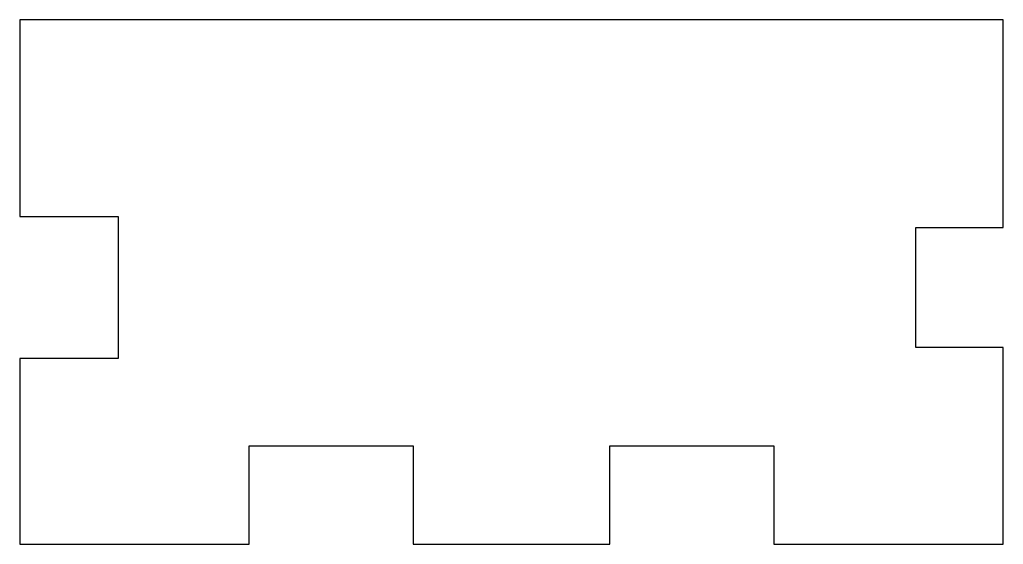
# Model space of a CAD drawing. Header units: millimetres. Extents: x -45 to 45, y -79 to -31.
import ezdxf

# ---------------------------------------------------------------- set-up
doc = ezdxf.new("R2010")
doc.units = ezdxf.units.MM
doc.layers.get('0').update_dxf_attribs({"linetype": 'CONTINUOUS'})

msp = doc.modelspace()

# ---------------------------------------------------------------- linework, layer by layer
msp.add_lwpolyline([(37, -31), (-37, -31), (-45, -31), (-45, -49), (-36, -49), (-36, -62), (-45, -62), (-45, -79), (-24, -79), (-24, -70), (-9, -70), (-9, -79), (9, -79), (9, -70), (24, -70), (24, -79), (45, -79), (45, -61), (37, -61), (37, -50), (45, -50), (45, -31)], close=True)

doc.saveas('drawing.dxf')
